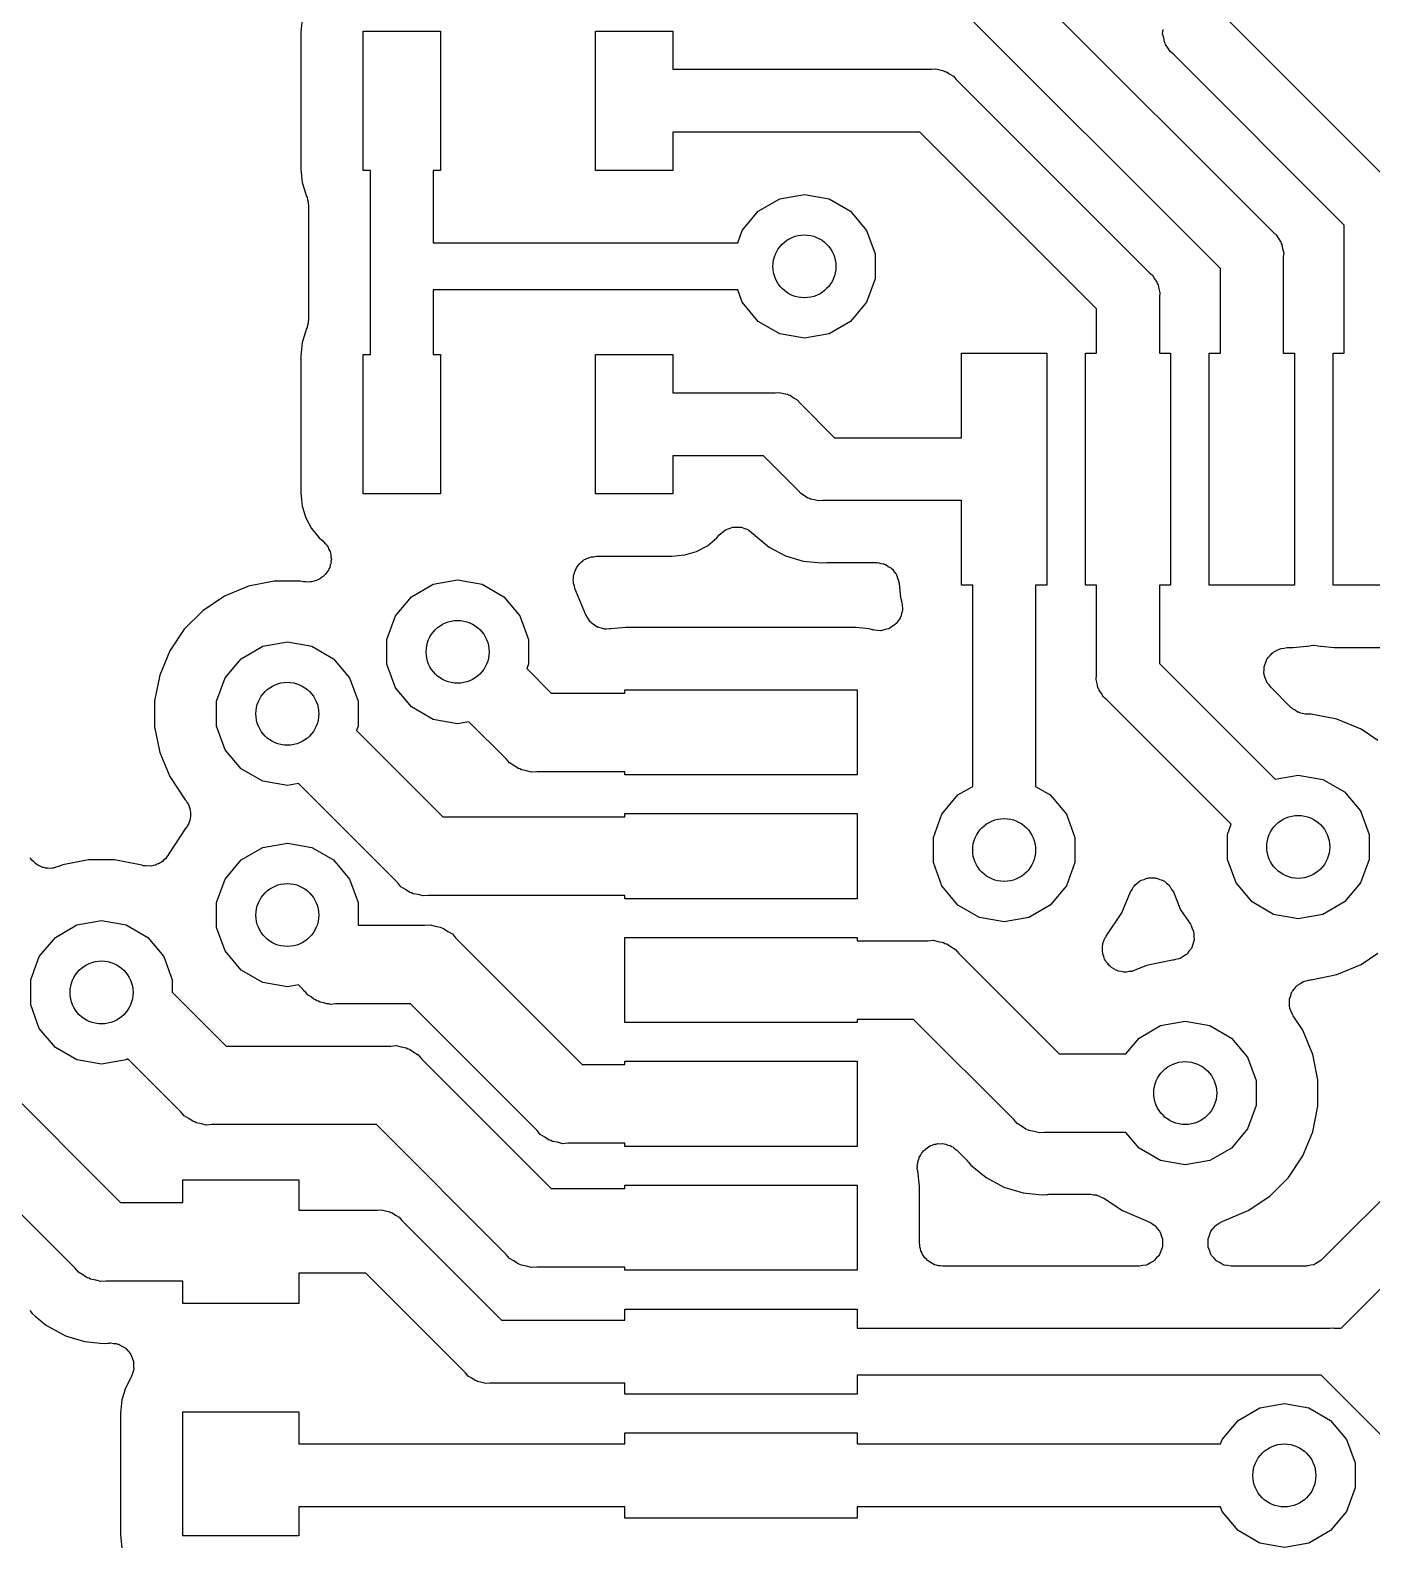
# Model space of a CAD drawing. Extents: x 91 to 190.2, y -113.9 to -59.9.
# Drawn here: x 127.77 to 136.43, y -91.59 to -81.79 of the extents above; entities that cross this region are included whole.
import ezdxf

# ---------------------------------------------------------------- set-up
doc = ezdxf.new("R2010")
doc.units = 0
doc.header["$MEASUREMENT"] = 0
doc.layers.add('BLACK', color=7, linetype='CONTINUOUS')

msp = doc.modelspace()

# ---------------------------------------------------------------- linework, layer by layer
at = {"layer": 'BLACK', "linetype": 'CONTINUOUS'}
for p, q in [((133.66, -80.9526), (135.797, -83.0901)), ((135.457, -83.3242), (133.426, -81.2932)), ((129.526, -81.7116), (129.517, -81.7974)), ((135.493, -81.7058), (136.597, -82.81)), ((129.517, -81.7974), (129.517, -82.6826)), ((129.92, -82.69), (129.92, -81.79)), ((129.92, -81.79), (130.42, -81.79)), ((130.42, -81.79), (130.42, -82.69)), ((131.42, -82.69), (131.42, -81.79)), ((131.42, -81.79), (131.92, -81.79)), ((131.92, -81.79), (131.92, -82.0368)), ((135.084, -81.808), (135.087, -81.7811)), ((135.091, -81.834), (135.084, -81.808)), ((135.096, -81.8606), (135.091, -81.834)), ((135.101, -81.8684), (135.096, -81.8606)), ((135.103, -81.8772), (135.101, -81.8684)), ((135.118, -81.8993), (135.103, -81.8772)), ((135.132, -81.9226), (135.118, -81.8993)), ((135.153, -81.94), (135.132, -81.9226)), ((136.257, -83.0442), (135.153, -81.94)), ((131.92, -82.0368), (133.591, -82.0368)), ((133.591, -82.0368), (133.618, -82.0345)), ((133.618, -82.0345), (133.644, -82.0414)), ((133.644, -82.0414), (133.671, -82.0461)), ((133.671, -82.0461), (133.678, -82.0506)), ((133.678, -82.0506), (133.687, -82.053)), ((133.687, -82.053), (133.709, -82.0685)), ((133.709, -82.0685), (133.733, -82.0819)), ((133.733, -82.0819), (133.75, -82.1026)), ((133.75, -82.1026), (134.997, -83.3501)), ((133.516, -82.4432), (131.92, -82.4432)), ((131.92, -82.4432), (131.92, -82.69)), ((134.657, -83.5842), (133.516, -82.4432)), ((129.517, -82.6826), (129.526, -82.7684)), ((129.967, -82.69), (129.92, -82.69)), ((129.967, -83.3178), (129.967, -82.69)), ((130.42, -82.69), (130.373, -82.69)), ((130.373, -82.69), (130.373, -83.1576)), ((131.92, -82.69), (131.42, -82.69)), ((129.526, -82.7684), (129.549, -82.8438)), ((129.549, -82.8438), (129.549, -82.8446)), ((129.549, -82.8446), (129.552, -82.8548)), ((129.552, -82.8548), (129.558, -82.864)), ((129.558, -82.864), (129.56, -82.8793)), ((129.56, -82.8793), (129.565, -82.8941)), ((129.565, -82.8941), (129.565, -82.9048)), ((129.565, -82.9048), (129.567, -82.9153)), ((132.472, -82.9544), (132.611, -82.8737)), ((132.611, -82.8737), (132.77, -82.8457)), ((132.77, -82.8457), (132.929, -82.8737)), ((132.929, -82.8737), (133.068, -82.9544)), ((129.567, -82.9153), (129.567, -83.337)), ((132.368, -83.0779), (132.472, -82.9544)), ((133.068, -82.9544), (133.172, -83.0779)), ((132.339, -83.1576), (132.368, -83.0779)), ((133.172, -83.0779), (133.227, -83.2294)), ((135.797, -83.0901), (135.818, -83.1074)), ((135.818, -83.1074), (135.832, -83.1307)), ((136.257, -83.87), (136.257, -83.0442)), ((130.373, -83.1576), (132.339, -83.1576)), ((135.832, -83.1307), (135.847, -83.1528)), ((135.847, -83.1528), (135.849, -83.1616)), ((135.849, -83.1616), (135.854, -83.1694)), ((135.854, -83.1694), (135.859, -83.196)), ((135.859, -83.196), (135.866, -83.222)), ((133.227, -83.2294), (133.227, -83.3906)), ((135.866, -83.222), (135.863, -83.2489)), ((135.863, -83.2489), (135.863, -83.87)), ((129.567, -83.337), (129.567, -83.6547)), ((129.567, -83.337), (129.567, -83.337)), ((129.967, -83.88), (129.967, -83.3178)), ((129.967, -83.3178), (129.967, -83.3178)), ((133.227, -83.3906), (133.172, -83.5421)), ((134.997, -83.3501), (135.018, -83.3674)), ((135.018, -83.3674), (135.032, -83.3907)), ((135.032, -83.3907), (135.047, -83.4128)), ((135.457, -83.87), (135.457, -83.3242)), ((132.339, -83.4624), (130.373, -83.4624)), ((130.373, -83.4624), (130.373, -83.88)), ((132.368, -83.5421), (132.339, -83.4624)), ((135.047, -83.4128), (135.049, -83.4216)), ((135.049, -83.4216), (135.054, -83.4294)), ((135.054, -83.4294), (135.059, -83.456)), ((135.059, -83.456), (135.066, -83.482)), ((135.066, -83.482), (135.063, -83.5089)), ((132.472, -83.6656), (132.368, -83.5421)), ((133.172, -83.5421), (133.068, -83.6656)), ((134.657, -83.87), (134.657, -83.5842)), ((135.063, -83.5089), (135.063, -83.87)), ((129.56, -83.6907), (129.558, -83.706)), ((129.565, -83.6759), (129.56, -83.6907)), ((129.567, -83.6547), (129.565, -83.6652)), ((129.565, -83.6652), (129.565, -83.6759)), ((132.611, -83.7463), (132.472, -83.6656)), ((133.068, -83.6656), (132.929, -83.7463)), ((129.549, -83.7262), (129.526, -83.8016)), ((129.552, -83.7152), (129.549, -83.7254)), ((129.549, -83.7254), (129.549, -83.7262)), ((129.558, -83.706), (129.552, -83.7152)), ((132.77, -83.7743), (132.611, -83.7463)), ((132.929, -83.7463), (132.77, -83.7743)), ((129.526, -83.8016), (129.517, -83.8874)), ((129.517, -83.8874), (129.517, -84.7726)), ((129.92, -84.78), (129.92, -83.88)), ((129.92, -83.88), (129.967, -83.88)), ((130.373, -83.88), (130.42, -83.88)), ((130.42, -83.88), (130.42, -84.78)), ((131.42, -84.78), (131.42, -83.88)), ((131.42, -83.88), (131.92, -83.88)), ((131.92, -83.88), (131.92, -84.1268)), ((133.785, -84.4168), (133.785, -83.87)), ((133.785, -83.87), (134.335, -83.87)), ((134.335, -83.87), (134.335, -85.37)), ((134.585, -85.37), (134.585, -83.87)), ((134.585, -83.87), (134.657, -83.87)), ((135.063, -83.87), (135.135, -83.87)), ((135.135, -83.87), (135.135, -85.37)), ((135.385, -85.37), (135.385, -83.87)), ((135.385, -83.87), (135.457, -83.87)), ((135.863, -83.87), (135.935, -83.87)), ((135.935, -83.87), (135.935, -85.37)), ((136.185, -85.37), (136.185, -83.87)), ((136.185, -83.87), (136.257, -83.87)), ((131.92, -84.1268), (132.581, -84.1268)), ((132.581, -84.1268), (132.608, -84.1245)), ((132.608, -84.1245), (132.634, -84.1314)), ((132.634, -84.1314), (132.661, -84.1361)), ((132.661, -84.1361), (132.668, -84.1406)), ((132.668, -84.1406), (132.677, -84.143)), ((132.677, -84.143), (132.699, -84.1585)), ((132.699, -84.1585), (132.723, -84.1719)), ((132.723, -84.1719), (132.74, -84.1926)), ((132.74, -84.1926), (132.964, -84.4168)), ((132.964, -84.4168), (133.785, -84.4168)), ((132.506, -84.5332), (131.92, -84.5332)), ((131.92, -84.5332), (131.92, -84.78)), ((132.73, -84.7574), (132.506, -84.5332)), ((129.517, -84.7726), (129.526, -84.8584)), ((132.747, -84.7781), (132.73, -84.7574)), ((129.526, -84.8584), (129.549, -84.9338)), ((130.42, -84.78), (129.92, -84.78)), ((131.92, -84.78), (131.42, -84.78)), ((132.771, -84.7915), (132.747, -84.7781)), ((132.793, -84.807), (132.771, -84.7915)), ((132.802, -84.8094), (132.793, -84.807)), ((132.809, -84.8139), (132.802, -84.8094)), ((132.836, -84.8186), (132.809, -84.8139)), ((132.862, -84.8255), (132.836, -84.8186)), ((132.889, -84.8232), (132.862, -84.8255)), ((133.785, -84.8232), (132.889, -84.8232)), ((133.785, -85.37), (133.785, -84.8232)), ((129.549, -84.9338), (129.586, -85.0033)), ((129.586, -85.0033), (129.636, -85.0642)), ((129.636, -85.0642), (129.66, -85.0839)), ((132.143, -85.1142), (132.204, -85.0642)), ((132.204, -85.0642), (132.218, -85.0471)), ((132.218, -85.0471), (132.22, -85.046)), ((132.22, -85.0446), (132.239, -85.0291)), ((132.22, -85.046), (132.22, -85.0446)), ((132.239, -85.0291), (132.258, -85.0132)), ((132.258, -85.0132), (132.259, -85.0126)), ((132.259, -85.0126), (132.261, -85.0115)), ((132.261, -85.0115), (132.284, -85.0034)), ((132.284, -85.0034), (132.307, -84.9948)), ((132.307, -84.9948), (132.308, -84.9948)), ((132.308, -84.9948), (132.31, -84.9942)), ((132.31, -84.9942), (132.334, -84.9945)), ((132.334, -84.9945), (132.359, -84.9942)), ((132.359, -84.9942), (132.36, -84.9948)), ((132.36, -84.9948), (132.362, -84.9948)), ((132.362, -84.9948), (132.385, -85.0034)), ((132.385, -85.0034), (132.408, -85.0115)), ((132.408, -85.0115), (132.409, -85.0126)), ((132.409, -85.0126), (132.411, -85.0132)), ((132.411, -85.0132), (132.429, -85.0291)), ((132.429, -85.0291), (132.448, -85.0446)), ((132.448, -85.0446), (132.449, -85.046)), ((132.449, -85.046), (132.45, -85.0471)), ((132.45, -85.0471), (132.451, -85.0486)), ((132.451, -85.0486), (132.543, -85.124)), ((129.66, -85.0839), (129.67, -85.0957)), ((129.67, -85.0957), (129.682, -85.106)), ((129.682, -85.106), (129.687, -85.1153)), ((129.687, -85.1153), (129.694, -85.1234)), ((129.694, -85.1234), (129.699, -85.138)), ((129.699, -85.138), (129.707, -85.1516)), ((129.707, -85.1516), (129.708, -85.1622)), ((129.708, -85.1622), (129.712, -85.1722)), ((131.998, -85.1742), (132.074, -85.1513)), ((132.074, -85.1513), (132.143, -85.1142)), ((132.543, -85.124), (132.648, -85.1799)), ((129.699, -85.2633), (129.695, -85.2734)), ((129.704, -85.2542), (129.699, -85.2633)), ((129.707, -85.239), (129.704, -85.2542)), ((129.713, -85.2243), (129.707, -85.239)), ((129.712, -85.1722), (129.712, -85.1877)), ((129.712, -85.1877), (129.715, -85.2031)), ((129.715, -85.2031), (129.712, -85.2136)), ((129.712, -85.2136), (129.713, -85.2243)), ((131.291, -85.273), (131.297, -85.2577)), ((131.297, -85.2577), (131.303, -85.2501)), ((131.303, -85.2501), (131.308, -85.2413)), ((131.308, -85.2413), (131.32, -85.2303)), ((131.32, -85.2303), (131.33, -85.2178)), ((131.33, -85.2178), (131.339, -85.2128)), ((131.339, -85.2128), (131.346, -85.2062)), ((131.346, -85.2062), (131.361, -85.1999)), ((131.361, -85.1999), (131.375, -85.1917)), ((131.375, -85.1917), (131.385, -85.19)), ((131.385, -85.19), (131.394, -85.1862)), ((131.394, -85.1862), (131.41, -85.1855)), ((131.41, -85.1855), (131.427, -85.1827)), ((131.427, -85.1827), (131.913, -85.1827)), ((131.913, -85.1827), (131.998, -85.1742)), ((132.648, -85.1799), (132.648, -85.1799)), ((132.648, -85.1799), (132.648, -85.1799)), ((132.648, -85.1799), (132.648, -85.18)), ((132.648, -85.18), (132.762, -85.2145)), ((132.762, -85.2145), (132.88, -85.2261)), ((132.88, -85.2261), (132.902, -85.2239)), ((132.902, -85.2239), (132.91, -85.2245)), ((132.91, -85.2245), (132.917, -85.2232)), ((132.917, -85.2232), (133.233, -85.2232)), ((133.233, -85.2232), (133.238, -85.2242)), ((133.238, -85.2242), (133.244, -85.2236)), ((133.244, -85.2236), (133.264, -85.2287)), ((133.264, -85.2287), (133.284, -85.2322)), ((133.284, -85.2322), (133.289, -85.2351)), ((133.289, -85.2351), (133.295, -85.2366)), ((133.295, -85.2366), (133.311, -85.2481)), ((133.311, -85.2481), (133.329, -85.2583)), ((133.329, -85.2583), (133.333, -85.2627)), ((133.333, -85.2627), (133.338, -85.266)), ((133.338, -85.266), (133.349, -85.2826)), ((129.346, -85.3428), (129.18, -85.3757)), ((129.514, -85.3428), (129.346, -85.3428)), ((129.535, -85.347), (129.514, -85.3428)), ((129.551, -85.3473), (129.535, -85.347)), ((129.566, -85.3498), (129.551, -85.3473)), ((129.577, -85.3479), (129.566, -85.3498)), ((129.587, -85.3481), (129.577, -85.3479)), ((129.602, -85.3431), (129.587, -85.3481)), ((129.617, -85.3402), (129.602, -85.3431)), ((129.627, -85.3348), (129.617, -85.3402)), ((129.637, -85.3314), (129.627, -85.3348)), ((129.649, -85.3216), (129.637, -85.3314)), ((129.662, -85.3137), (129.649, -85.3216)), ((129.669, -85.3054), (129.662, -85.3137)), ((129.677, -85.2987), (129.669, -85.3054)), ((129.685, -85.2854), (129.677, -85.2987)), ((129.695, -85.2734), (129.685, -85.2854)), ((130.232, -85.4444), (130.371, -85.3637)), ((130.371, -85.3637), (130.53, -85.3357)), ((130.53, -85.3357), (130.689, -85.3637)), ((130.689, -85.3637), (130.828, -85.4444)), ((131.277, -85.3392), (131.279, -85.323)), ((131.279, -85.3488), (131.277, -85.3392)), ((131.279, -85.3066), (131.282, -85.2973)), ((131.279, -85.323), (131.279, -85.3066)), ((131.279, -85.3587), (131.279, -85.3488)), ((131.284, -85.3741), (131.279, -85.3587)), ((131.282, -85.2973), (131.284, -85.2876)), ((131.284, -85.2876), (131.291, -85.273)), ((133.349, -85.2826), (133.363, -85.2982)), ((133.363, -85.2982), (133.365, -85.3036)), ((133.365, -85.3036), (133.368, -85.3083)), ((133.368, -85.3083), (133.373, -85.328)), ((133.373, -85.328), (133.38, -85.3472)), ((133.38, -85.3472), (133.38, -85.3529)), ((133.38, -85.3529), (133.382, -85.3585)), ((133.382, -85.3585), (133.391, -85.4484)), ((129.024, -85.4404), (128.884, -85.5342)), ((129.18, -85.3757), (129.024, -85.4404)), ((130.128, -85.5679), (130.232, -85.4444)), ((130.828, -85.4444), (130.932, -85.5679)), ((131.288, -85.3901), (131.284, -85.3741)), ((131.359, -85.5617), (131.288, -85.3901)), ((133.391, -85.4484), (133.397, -85.4704)), ((133.857, -85.37), (133.785, -85.37)), ((133.857, -86.6694), (133.857, -85.37)), ((134.335, -85.37), (134.263, -85.37)), ((134.263, -85.37), (134.263, -86.6694)), ((134.657, -85.37), (134.585, -85.37)), ((134.657, -85.9511), (134.657, -85.37)), ((135.135, -85.37), (135.063, -85.37)), ((135.063, -85.37), (135.063, -85.8758)), ((135.935, -85.37), (135.385, -85.37)), ((136.735, -85.37), (136.185, -85.37)), ((128.884, -85.5342), (128.764, -85.6536)), ((133.397, -85.5522), (133.392, -85.5728)), ((133.397, -85.4704), (133.398, -85.4753)), ((133.403, -85.5319), (133.397, -85.5522)), ((133.398, -85.4753), (133.4, -85.4798)), ((133.4, -85.4798), (133.401, -85.501)), ((133.401, -85.501), (133.404, -85.5221)), ((133.404, -85.5221), (133.403, -85.5269)), ((133.403, -85.5269), (133.403, -85.5319)), ((128.764, -85.6536), (128.67, -85.794)), ((130.073, -85.7194), (130.128, -85.5679)), ((130.932, -85.5679), (130.987, -85.7194)), ((131.362, -85.5666), (131.359, -85.5617)), ((131.364, -85.5721), (131.362, -85.5666)), ((131.376, -85.5884), (131.364, -85.5721)), ((131.387, -85.6057), (131.376, -85.5884)), ((131.392, -85.6092), (131.387, -85.6057)), ((131.395, -85.6138), (131.392, -85.6092)), ((131.412, -85.6249), (131.395, -85.6138)), ((131.428, -85.6374), (131.412, -85.6249)), ((131.434, -85.6391), (131.428, -85.6374)), ((131.439, -85.6423), (131.434, -85.6391)), ((131.459, -85.6469), (131.439, -85.6423)), ((131.478, -85.653), (131.459, -85.6469)), ((131.484, -85.6528), (131.478, -85.653)), ((131.49, -85.6541), (131.484, -85.6528)), ((131.51, -85.6517), (131.49, -85.6541)), ((131.517, -85.6522), (131.51, -85.6517)), ((131.617, -85.6423), (131.517, -85.6522)), ((133.103, -85.6423), (131.617, -85.6423)), ((133.188, -85.6508), (133.103, -85.6423)), ((133.21, -85.6574), (133.188, -85.6508)), ((133.215, -85.658), (133.21, -85.6574)), ((133.22, -85.66), (133.215, -85.658)), ((133.292, -85.6567), (133.272, -85.6628)), ((133.313, -85.6519), (133.292, -85.6567)), ((133.317, -85.6491), (133.313, -85.6519)), ((133.322, -85.6477), (133.317, -85.6491)), ((133.339, -85.635), (133.322, -85.6477)), ((133.356, -85.6234), (133.339, -85.635)), ((133.359, -85.6194), (133.356, -85.6234)), ((133.363, -85.6164), (133.359, -85.6194)), ((133.375, -85.5987), (133.363, -85.6164)), ((133.388, -85.5817), (133.375, -85.5987)), ((133.389, -85.577), (133.388, -85.5817)), ((133.392, -85.5728), (133.389, -85.577)), ((129.271, -85.7637), (129.43, -85.7357)), ((129.43, -85.7357), (129.589, -85.7637)), ((130.073, -85.8806), (130.073, -85.7194)), ((130.987, -85.7194), (130.987, -85.8806)), ((133.241, -85.6611), (133.22, -85.66)), ((133.262, -85.6637), (133.241, -85.6611)), ((133.267, -85.6626), (133.262, -85.6637)), ((133.272, -85.6628), (133.267, -85.6626)), ((128.67, -85.794), (128.606, -85.95)), ((129.028, -85.9679), (129.132, -85.8444)), ((129.132, -85.8444), (129.271, -85.7637)), ((129.589, -85.7637), (129.728, -85.8444)), ((129.728, -85.8444), (129.832, -85.9679)), ((135.751, -85.8661), (135.758, -85.8477)), ((135.758, -85.8477), (135.762, -85.8426)), ((135.762, -85.8426), (135.765, -85.8366)), ((135.765, -85.8366), (135.779, -85.8228)), ((135.779, -85.8228), (135.791, -85.8078)), ((135.791, -85.8078), (135.797, -85.8045)), ((135.797, -85.8045), (135.802, -85.7998)), ((135.802, -85.7998), (135.82, -85.7915)), ((135.82, -85.7915), (135.837, -85.7817)), ((135.837, -85.7817), (135.843, -85.7806)), ((135.843, -85.7806), (135.849, -85.7778)), ((135.849, -85.7778), (135.869, -85.7761)), ((135.869, -85.7761), (135.888, -85.7727)), ((135.888, -85.7727), (135.928, -85.7727)), ((135.928, -85.7727), (136.013, -85.7642)), ((136.013, -85.7642), (136.016, -85.7633)), ((136.016, -85.7633), (136.034, -85.7611)), ((136.034, -85.7611), (136.052, -85.7571)), ((136.052, -85.7571), (136.06, -85.758)), ((136.06, -85.758), (136.068, -85.7571)), ((136.068, -85.7571), (136.086, -85.7611)), ((136.086, -85.7611), (136.104, -85.7633)), ((136.104, -85.7633), (136.107, -85.7642)), ((136.107, -85.7642), (136.192, -85.7727)), ((136.192, -85.7727), (136.558, -85.7727)), ((128.606, -85.95), (128.573, -86.1156)), ((130.128, -86.0321), (130.073, -85.8806)), ((130.987, -85.8806), (130.977, -85.908)), ((130.977, -85.908), (131.135, -86.066)), ((134.654, -85.978), (134.657, -85.9511)), ((135.063, -85.8758), (135.81, -86.6223)), ((135.738, -85.9357), (135.74, -85.9162)), ((135.74, -85.9421), (135.738, -85.9357)), ((135.74, -85.8966), (135.742, -85.8904)), ((135.74, -85.9162), (135.74, -85.8966)), ((135.74, -85.9487), (135.74, -85.9421)), ((135.747, -85.9671), (135.74, -85.9487)), ((135.742, -85.8904), (135.743, -85.8838)), ((135.743, -85.8838), (135.751, -85.8661)), ((128.973, -86.1194), (129.028, -85.9679)), ((129.832, -85.9679), (129.887, -86.1194)), ((130.232, -86.1556), (130.128, -86.0321)), ((131.61, -86.066), (131.61, -86.045)), ((131.61, -86.045), (133.11, -86.045)), ((133.11, -86.045), (133.11, -86.595)), ((134.661, -86.004), (134.654, -85.978)), ((134.666, -86.0306), (134.661, -86.004)), ((134.671, -86.0384), (134.666, -86.0306)), ((134.673, -86.0472), (134.671, -86.0384)), ((134.688, -86.0693), (134.673, -86.0472)), ((135.752, -85.9861), (135.747, -85.9671)), ((135.756, -85.9915), (135.752, -85.9861)), ((135.758, -85.9977), (135.756, -85.9915)), ((135.771, -86.0127), (135.758, -85.9977)), ((135.782, -86.0287), (135.771, -86.0127)), ((135.912, -86.1589), (135.782, -86.0287)), ((128.573, -86.1156), (128.573, -86.2844)), ((128.973, -86.2806), (128.973, -86.1194)), ((129.887, -86.1194), (129.887, -86.2806)), ((131.135, -86.066), (131.61, -86.066)), ((134.702, -86.0926), (134.688, -86.0693)), ((134.723, -86.11), (134.702, -86.0926)), ((135.527, -86.914), (134.723, -86.11)), ((130.371, -86.2363), (130.232, -86.1556)), ((130.53, -86.2643), (130.371, -86.2363)), ((135.917, -86.1627), (135.912, -86.1589)), ((135.922, -86.1677), (135.917, -86.1627)), ((135.939, -86.1775), (135.922, -86.1677)), ((135.955, -86.1887), (135.939, -86.1775)), ((135.961, -86.1905), (135.955, -86.1887)), ((135.967, -86.1938), (135.961, -86.1905)), ((135.986, -86.1972), (135.967, -86.1938)), ((136.005, -86.2022), (135.986, -86.1972)), ((136.011, -86.2017), (136.005, -86.2022)), ((136.018, -86.2028), (136.011, -86.2017)), ((136.044, -86.2028), (136.018, -86.2028)), ((136.21, -86.2357), (136.044, -86.2028)), ((136.366, -86.3004), (136.21, -86.2357)), ((128.573, -86.2844), (128.606, -86.45)), ((129.028, -86.4321), (128.973, -86.2806)), ((129.887, -86.2806), (129.877, -86.308)), ((129.877, -86.308), (130.435, -86.866)), ((130.602, -86.2515), (130.53, -86.2643)), ((130.843, -86.4918), (130.602, -86.2515)), ((136.474, -86.3727), (136.366, -86.3004)), ((129.132, -86.5556), (129.028, -86.4321)), ((128.606, -86.45), (128.67, -86.606)), ((130.864, -86.5176), (130.843, -86.4918)), ((130.893, -86.5344), (130.864, -86.5176)), ((130.921, -86.5538), (130.893, -86.5344)), ((128.67, -86.606), (128.771, -86.7561)), ((129.271, -86.6363), (129.132, -86.5556)), ((129.43, -86.6643), (129.271, -86.6363)), ((130.932, -86.5567), (130.921, -86.5538)), ((130.942, -86.5624), (130.932, -86.5567)), ((130.975, -86.5682), (130.942, -86.5624)), ((131.008, -86.5769), (130.975, -86.5682)), ((131.041, -86.574), (131.008, -86.5769)), ((131.61, -86.574), (131.041, -86.574)), ((131.61, -86.595), (131.61, -86.574)), ((133.11, -86.595), (131.61, -86.595)), ((135.81, -86.6223), (135.96, -86.5957)), ((135.96, -86.5957), (136.119, -86.6237)), ((136.119, -86.6237), (136.258, -86.7044)), ((129.502, -86.6515), (129.43, -86.6643)), ((130.143, -87.2918), (129.502, -86.6515)), ((133.658, -86.8479), (133.762, -86.7244)), ((133.762, -86.7244), (133.857, -86.6694)), ((134.263, -86.6694), (134.358, -86.7244)), ((134.358, -86.7244), (134.462, -86.8479)), ((136.258, -86.7044), (136.362, -86.8279)), ((128.771, -86.7561), (128.778, -86.764)), ((128.778, -86.764), (128.784, -86.7759)), ((128.784, -86.7759), (128.792, -86.7866)), ((128.792, -86.7866), (128.795, -86.7993)), ((128.795, -86.7993), (128.8, -86.8112)), ((128.8, -86.8112), (128.802, -86.8243)), ((128.802, -86.8243), (128.805, -86.8369)), ((136.362, -86.8279), (136.417, -86.9794)), ((128.784, -86.9241), (128.778, -86.936)), ((128.792, -86.9134), (128.784, -86.9241)), ((128.795, -86.9007), (128.792, -86.9134)), ((128.8, -86.8888), (128.795, -86.9007)), ((128.802, -86.8757), (128.8, -86.8888)), ((128.805, -86.8631), (128.802, -86.8757)), ((128.805, -86.8369), (128.804, -86.85)), ((128.804, -86.85), (128.805, -86.8631)), ((130.435, -86.866), (131.61, -86.866)), ((131.61, -86.866), (131.61, -86.845)), ((131.61, -86.845), (133.11, -86.845)), ((133.11, -86.845), (133.11, -87.395)), ((133.603, -86.9994), (133.658, -86.8479)), ((134.462, -86.8479), (134.517, -86.9994)), ((135.503, -86.9794), (135.527, -86.914)), ((128.771, -86.9439), (128.664, -87.1037)), ((128.778, -86.936), (128.771, -86.9439)), ((133.603, -87.1606), (133.603, -86.9994)), ((134.517, -86.9994), (134.517, -87.1606)), ((135.503, -87.1406), (135.503, -86.9794)), ((136.417, -86.9794), (136.417, -87.1406)), ((128.65, -87.1253), (128.643, -87.1364)), ((128.659, -87.1157), (128.65, -87.1253)), ((128.664, -87.1037), (128.659, -87.1157)), ((129.132, -87.1444), (129.271, -87.0637)), ((129.271, -87.0637), (129.43, -87.0357)), ((129.43, -87.0357), (129.589, -87.0637)), ((129.589, -87.0637), (129.728, -87.1444)), ((127.774, -87.1369), (127.767, -87.1296)), ((127.779, -87.1454), (127.774, -87.1369)), ((127.792, -87.1559), (127.779, -87.1454)), ((127.803, -87.168), (127.792, -87.1559)), ((127.811, -87.1726), (127.803, -87.168)), ((127.819, -87.1789), (127.811, -87.1726)), ((127.834, -87.1845), (127.819, -87.1789)), ((127.849, -87.192), (127.834, -87.1845)), ((127.859, -87.1933), (127.849, -87.192)), ((127.868, -87.1967), (127.859, -87.1933)), ((127.884, -87.1967), (127.868, -87.1967)), ((127.901, -87.1988), (127.884, -87.1967)), ((127.91, -87.1967), (127.901, -87.1988)), ((127.92, -87.1967), (127.91, -87.1967)), ((127.935, -87.1911), (127.92, -87.1967)), ((127.951, -87.1876), (127.935, -87.1911)), ((127.98, -87.1757), (127.951, -87.1876)), ((128.146, -87.1428), (127.98, -87.1757)), ((128.314, -87.1428), (128.146, -87.1428)), ((128.491, -87.178), (128.314, -87.1428)), ((128.5, -87.1815), (128.491, -87.178)), ((128.513, -87.1821), (128.5, -87.1815)), ((128.526, -87.1849), (128.513, -87.1821)), ((128.539, -87.1832), (128.526, -87.1849)), ((128.552, -87.1838), (128.539, -87.1832)), ((128.564, -87.1798), (128.552, -87.1838)), ((128.578, -87.1781), (128.564, -87.1798)), ((128.589, -87.1721), (128.578, -87.1781)), ((128.602, -87.1681), (128.589, -87.1721)), ((128.612, -87.1601), (128.602, -87.1681)), ((128.624, -87.1541), (128.612, -87.1601)), ((128.633, -87.1444), (128.624, -87.1541)), ((128.643, -87.1364), (128.633, -87.1444)), ((129.028, -87.2679), (129.132, -87.1444)), ((129.728, -87.1444), (129.832, -87.2679)), ((133.658, -87.3121), (133.603, -87.1606)), ((134.517, -87.1606), (134.462, -87.3121)), ((135.558, -87.2921), (135.503, -87.1406)), ((136.417, -87.1406), (136.362, -87.2921)), ((128.973, -87.4194), (129.028, -87.2679)), ((129.832, -87.2679), (129.887, -87.4194)), ((130.164, -87.3176), (130.143, -87.2918)), ((130.193, -87.3344), (130.164, -87.3176)), ((133.762, -87.4356), (133.658, -87.3121)), ((134.462, -87.3121), (134.358, -87.4356)), ((134.886, -87.3345), (134.895, -87.3171)), ((134.895, -87.3171), (134.9, -87.3127)), ((134.9, -87.3127), (134.904, -87.3071)), ((134.904, -87.3071), (134.919, -87.2952)), ((134.919, -87.2952), (134.934, -87.2819)), ((134.934, -87.2819), (134.94, -87.2794)), ((134.94, -87.2794), (134.945, -87.2754)), ((134.945, -87.2754), (134.964, -87.2695)), ((134.964, -87.2695), (134.982, -87.262)), ((134.982, -87.262), (134.988, -87.2617)), ((134.988, -87.2617), (134.995, -87.2597)), ((134.995, -87.2597), (135.014, -87.2606)), ((135.014, -87.2606), (135.034, -87.2597)), ((135.034, -87.2597), (135.04, -87.2617)), ((135.04, -87.2617), (135.047, -87.262)), ((135.047, -87.262), (135.065, -87.2695)), ((135.065, -87.2695), (135.083, -87.2754)), ((135.083, -87.2754), (135.089, -87.2794)), ((135.089, -87.2794), (135.095, -87.2819)), ((135.095, -87.2819), (135.109, -87.2952)), ((135.109, -87.2952), (135.125, -87.3071)), ((135.125, -87.3071), (135.128, -87.3127)), ((135.128, -87.3127), (135.133, -87.3171)), ((135.133, -87.3171), (135.142, -87.3345)), ((135.662, -87.4156), (135.558, -87.2921)), ((136.362, -87.2921), (136.258, -87.4156)), ((128.973, -87.5806), (128.973, -87.4194)), ((129.887, -87.4194), (129.887, -87.566)), ((130.221, -87.3538), (130.193, -87.3344)), ((130.232, -87.3567), (130.221, -87.3538)), ((130.242, -87.3624), (130.232, -87.3567)), ((130.275, -87.3682), (130.242, -87.3624)), ((130.308, -87.3769), (130.275, -87.3682)), ((130.341, -87.374), (130.308, -87.3769)), ((131.61, -87.374), (130.341, -87.374)), ((131.61, -87.395), (131.61, -87.374)), ((133.11, -87.395), (131.61, -87.395)), ((134.82, -87.486), (134.876, -87.351)), ((134.876, -87.351), (134.886, -87.3345)), ((135.142, -87.3345), (135.153, -87.351)), ((135.153, -87.351), (135.2, -87.466)), ((135.801, -87.4963), (135.662, -87.4156)), ((136.258, -87.4156), (136.119, -87.4963)), ((133.901, -87.5163), (133.762, -87.4356)), ((134.06, -87.5443), (133.901, -87.5163)), ((134.219, -87.5163), (134.06, -87.5443)), ((134.358, -87.4356), (134.219, -87.5163)), ((134.719, -87.6364), (134.82, -87.486)), ((135.2, -87.466), (135.263, -87.5595)), ((135.96, -87.5243), (135.801, -87.4963)), ((136.119, -87.4963), (135.96, -87.5243)), ((127.932, -87.6444), (128.071, -87.5637)), ((128.071, -87.5637), (128.23, -87.5357)), ((128.23, -87.5357), (128.389, -87.5637)), ((128.389, -87.5637), (128.528, -87.6444)), ((129.028, -87.7321), (128.973, -87.5806)), ((129.887, -87.566), (130.319, -87.566)), ((130.319, -87.566), (130.352, -87.5631)), ((130.352, -87.5631), (130.385, -87.5718)), ((130.385, -87.5718), (130.418, -87.5776)), ((130.418, -87.5776), (130.428, -87.5833)), ((130.428, -87.5833), (130.439, -87.5862)), ((130.439, -87.5862), (130.467, -87.6056)), ((130.467, -87.6056), (130.496, -87.6224)), ((135.263, -87.5595), (135.265, -87.564)), ((135.265, -87.564), (135.268, -87.5678)), ((135.268, -87.5678), (135.275, -87.5877)), ((135.275, -87.5877), (135.284, -87.6071)), ((135.284, -87.6071), (135.284, -87.6121)), ((135.284, -87.6121), (135.286, -87.6168)), ((135.286, -87.6168), (135.286, -87.638)), ((127.828, -87.7679), (127.932, -87.6444)), ((128.528, -87.6444), (128.632, -87.7679)), ((130.496, -87.6224), (130.517, -87.6482)), ((130.517, -87.6482), (131.335, -88.466)), ((131.61, -88.195), (131.61, -87.645)), ((131.61, -87.645), (133.11, -87.645)), ((133.11, -87.645), (133.11, -87.666)), ((133.11, -87.666), (133.569, -87.666)), ((133.569, -87.666), (133.602, -87.6631)), ((133.602, -87.6631), (133.635, -87.6718)), ((133.635, -87.6718), (133.668, -87.6776)), ((133.668, -87.6776), (133.678, -87.6833)), ((133.678, -87.6833), (133.689, -87.6862)), ((133.689, -87.6862), (133.717, -87.7056)), ((133.717, -87.7056), (133.746, -87.7224)), ((134.695, -87.7002), (134.698, -87.6923)), ((134.696, -87.7181), (134.695, -87.7002)), ((134.698, -87.6841), (134.705, -87.6676)), ((134.698, -87.6923), (134.698, -87.6841)), ((134.705, -87.6676), (134.711, -87.6505)), ((134.711, -87.6505), (134.716, -87.644)), ((134.716, -87.644), (134.719, -87.6364)), ((135.27, -87.7131), (135.268, -87.7178)), ((135.273, -87.7091), (135.27, -87.7131)), ((135.279, -87.6888), (135.273, -87.7091)), ((135.286, -87.6688), (135.279, -87.6888)), ((135.286, -87.638), (135.287, -87.6591)), ((135.287, -87.6591), (135.286, -87.6639)), ((135.286, -87.6639), (135.286, -87.6688)), ((127.773, -87.9194), (127.828, -87.7679)), ((128.632, -87.7679), (128.687, -87.9194)), ((129.132, -87.8556), (129.028, -87.7321)), ((133.746, -87.7224), (133.767, -87.7482)), ((133.767, -87.7482), (134.415, -88.396)), ((134.695, -87.7361), (134.696, -87.7181)), ((134.697, -87.744), (134.695, -87.7361)), ((134.697, -87.7522), (134.697, -87.744)), ((134.704, -87.7688), (134.697, -87.7522)), ((134.709, -87.7861), (134.704, -87.7688)), ((134.714, -87.7927), (134.709, -87.7861)), ((134.717, -87.8003), (134.714, -87.7927)), ((134.73, -87.8136), (134.717, -87.8003)), ((134.74, -87.8281), (134.73, -87.8136)), ((135.147, -87.7924), (134.98, -87.8257)), ((135.148, -87.7925), (135.147, -87.7924)), ((135.151, -87.7917), (135.148, -87.7925)), ((135.16, -87.7899), (135.151, -87.7917)), ((135.163, -87.7888), (135.16, -87.7899)), ((135.168, -87.7874), (135.163, -87.7888)), ((135.189, -87.7838), (135.168, -87.7874)), ((135.194, -87.7813), (135.189, -87.7838)), ((135.198, -87.7801), (135.194, -87.7813)), ((135.216, -87.7683), (135.198, -87.7801)), ((135.234, -87.7577), (135.216, -87.7683)), ((135.238, -87.7539), (135.234, -87.7577)), ((135.242, -87.7512), (135.238, -87.7539)), ((135.254, -87.7341), (135.242, -87.7512)), ((135.268, -87.7178), (135.254, -87.7341)), ((136.366, -87.8196), (136.474, -87.7473)), ((129.271, -87.9363), (129.132, -87.8556)), ((134.747, -87.8327), (134.74, -87.8281)), ((134.753, -87.8388), (134.747, -87.8327)), ((134.769, -87.8471), (134.753, -87.8388)), ((134.783, -87.857), (134.769, -87.8471)), ((134.791, -87.859), (134.783, -87.857)), ((134.799, -87.8628), (134.791, -87.859)), ((134.817, -87.8652), (134.799, -87.8628)), ((134.834, -87.8694), (134.817, -87.8652)), ((134.842, -87.8685), (134.834, -87.8694)), ((134.85, -87.8696), (134.842, -87.8685)), ((134.868, -87.8657), (134.85, -87.8696)), ((134.886, -87.8638), (134.868, -87.8657)), ((134.893, -87.8601), (134.886, -87.8638)), ((134.901, -87.8583), (134.893, -87.8601)), ((134.98, -87.8257), (134.901, -87.8583)), ((136.043, -87.9176), (136.21, -87.8843)), ((136.21, -87.8843), (136.366, -87.8196)), ((127.773, -88.0806), (127.773, -87.9194)), ((128.687, -87.9194), (128.687, -87.998)), ((128.687, -87.998), (129.035, -88.346)), ((129.43, -87.9643), (129.271, -87.9363)), ((129.502, -87.9515), (129.43, -87.9643)), ((129.527, -87.976), (129.502, -87.9515)), ((129.532, -87.9858), (129.527, -87.976)), ((129.55, -88.0003), (129.532, -87.9858)), ((129.564, -88.0176), (129.55, -88.0003)), ((135.911, -88.0212), (135.917, -88.0009)), ((135.917, -88.0009), (135.92, -87.9969)), ((135.92, -87.9969), (135.922, -87.9922)), ((135.922, -87.9922), (135.936, -87.9759)), ((135.936, -87.9759), (135.948, -87.9588)), ((135.948, -87.9588), (135.952, -87.9561)), ((135.952, -87.9561), (135.956, -87.9523)), ((135.956, -87.9523), (135.974, -87.9417)), ((135.974, -87.9417), (135.992, -87.9299)), ((135.992, -87.9299), (135.996, -87.9287)), ((135.996, -87.9287), (136.001, -87.9262)), ((136.001, -87.9262), (136.022, -87.9226)), ((136.022, -87.9226), (136.027, -87.9212)), ((136.027, -87.9212), (136.03, -87.9201)), ((136.03, -87.9201), (136.039, -87.9183)), ((136.039, -87.9183), (136.042, -87.9175)), ((136.042, -87.9175), (136.043, -87.9176)), ((127.828, -88.2321), (127.773, -88.0806)), ((129.584, -88.0289), (129.564, -88.0176)), ((129.601, -88.0434), (129.584, -88.0289)), ((129.612, -88.0472), (129.601, -88.0434)), ((129.621, -88.0538), (129.612, -88.0472)), ((129.632, -88.0567), (129.621, -88.0538)), ((129.642, -88.0624), (129.632, -88.0567)), ((129.664, -88.0663), (129.642, -88.0624)), ((129.685, -88.074), (129.664, -88.0663)), ((129.697, -88.074), (129.685, -88.074)), ((129.708, -88.0769), (129.697, -88.074)), ((129.741, -88.074), (129.708, -88.0769)), ((130.225, -88.074), (129.741, -88.074)), ((131.043, -88.8918), (130.225, -88.074)), ((135.903, -88.0509), (135.904, -88.0461)), ((135.904, -88.072), (135.903, -88.0509)), ((135.904, -88.0412), (135.911, -88.0212)), ((135.904, -88.0461), (135.904, -88.0412)), ((135.904, -88.0932), (135.904, -88.072)), ((135.906, -88.0979), (135.904, -88.0932)), ((135.906, -88.1029), (135.906, -88.0979)), ((135.915, -88.1223), (135.906, -88.1029)), ((133.11, -88.195), (131.61, -88.195)), ((133.475, -88.174), (133.11, -88.174)), ((133.11, -88.174), (133.11, -88.195)), ((134.123, -88.8218), (133.475, -88.174)), ((135.071, -88.2137), (135.23, -88.1857)), ((135.23, -88.1857), (135.389, -88.2137)), ((135.922, -88.1422), (135.915, -88.1223)), ((135.925, -88.146), (135.922, -88.1422)), ((135.927, -88.1505), (135.925, -88.146)), ((135.99, -88.244), (135.927, -88.1505)), ((127.932, -88.3556), (127.828, -88.2321)), ((134.846, -88.396), (134.932, -88.2944)), ((134.932, -88.2944), (135.071, -88.2137)), ((135.389, -88.2137), (135.528, -88.2944)), ((135.528, -88.2944), (135.632, -88.4179)), ((136.054, -88.4), (135.99, -88.244)), ((127.344, -88.3478), (128.352, -89.356)), ((128.071, -88.4363), (127.932, -88.3556)), ((129.035, -88.346), (130.099, -88.346)), ((130.099, -88.346), (130.132, -88.3431)), ((130.132, -88.3431), (130.165, -88.3518)), ((130.165, -88.3518), (130.198, -88.3576)), ((130.198, -88.3576), (130.208, -88.3633)), ((130.208, -88.3633), (130.219, -88.3662)), ((130.219, -88.3662), (130.247, -88.3856)), ((130.247, -88.3856), (130.276, -88.4024)), ((130.276, -88.4024), (130.297, -88.4282)), ((134.415, -88.396), (134.846, -88.396)), ((136.087, -88.5656), (136.054, -88.4)), ((128.23, -88.4643), (128.071, -88.4363)), ((128.389, -88.4363), (128.23, -88.4643)), ((128.4, -88.4296), (128.389, -88.4363)), ((128.743, -88.7718), (128.4, -88.4296)), ((130.297, -88.4282), (131.135, -89.266)), ((131.335, -88.466), (131.61, -88.466)), ((131.61, -88.466), (131.61, -88.445)), ((131.61, -88.445), (133.11, -88.445)), ((133.11, -88.445), (133.11, -88.995)), ((135.632, -88.4179), (135.687, -88.5694)), ((135.687, -88.5694), (135.687, -88.7306)), ((136.087, -88.7344), (136.087, -88.5656)), ((128.06, -89.7818), (126.918, -88.6405)), ((128.764, -88.7976), (128.743, -88.7718)), ((135.687, -88.7306), (135.632, -88.8821)), ((136.054, -88.9), (136.087, -88.7344)), ((128.793, -88.8144), (128.764, -88.7976)), ((128.821, -88.8338), (128.793, -88.8144)), ((128.832, -88.8367), (128.821, -88.8338)), ((128.842, -88.8424), (128.832, -88.8367)), ((128.875, -88.8482), (128.842, -88.8424)), ((128.908, -88.8569), (128.875, -88.8482)), ((128.941, -88.854), (128.908, -88.8569)), ((130.005, -88.854), (128.941, -88.854)), ((130.843, -89.6918), (130.005, -88.854)), ((131.064, -88.9176), (131.043, -88.8918)), ((134.144, -88.8476), (134.123, -88.8218)), ((134.173, -88.8644), (134.144, -88.8476)), ((134.201, -88.8838), (134.173, -88.8644)), ((134.212, -88.8867), (134.201, -88.8838)), ((134.222, -88.8924), (134.212, -88.8867)), ((134.255, -88.8982), (134.222, -88.8924)), ((135.632, -88.8821), (135.528, -89.0056)), ((131.093, -88.9344), (131.064, -88.9176)), ((131.121, -88.9538), (131.093, -88.9344)), ((131.132, -88.9567), (131.121, -88.9538)), ((131.142, -88.9624), (131.132, -88.9567)), ((131.175, -88.9682), (131.142, -88.9624)), ((131.208, -88.9769), (131.175, -88.9682)), ((131.241, -88.974), (131.208, -88.9769)), ((131.61, -88.974), (131.241, -88.974)), ((131.61, -88.995), (131.61, -88.974)), ((133.581, -88.9917), (133.596, -88.9872)), ((133.596, -88.9872), (133.61, -88.9806)), ((133.61, -88.9806), (133.62, -88.9797)), ((133.62, -88.9797), (133.631, -88.9766)), ((133.631, -88.9766), (133.646, -88.9775)), ((133.646, -88.9775), (133.662, -88.9761)), ((133.662, -88.9761), (133.672, -88.9789)), ((133.672, -88.9789), (133.683, -88.9795)), ((133.683, -88.9795), (133.697, -88.9856)), ((133.697, -88.9856), (133.712, -88.9896)), ((133.712, -88.9896), (133.721, -88.9957)), ((134.288, -88.9069), (134.255, -88.8982)), ((134.321, -88.904), (134.288, -88.9069)), ((134.846, -88.904), (134.321, -88.904)), ((134.932, -89.0056), (134.846, -88.904)), ((135.99, -89.056), (136.054, -88.9)), ((133.11, -88.995), (131.61, -88.995)), ((133.502, -89.1022), (133.504, -89.0867)), ((133.504, -89.0867), (133.508, -89.077)), ((133.508, -89.077), (133.511, -89.0666)), ((133.511, -89.0666), (133.519, -89.0536)), ((133.519, -89.0536), (133.526, -89.0395)), ((133.526, -89.0395), (133.533, -89.0319)), ((133.533, -89.0319), (133.539, -89.023)), ((133.539, -89.023), (133.551, -89.0137)), ((133.551, -89.0137), (133.562, -89.0027)), ((133.562, -89.0027), (133.572, -88.9981)), ((133.572, -88.9981), (133.581, -88.9917)), ((133.721, -88.9957), (133.73, -88.9999)), ((133.73, -88.9999), (133.742, -89.0105)), ((133.742, -89.0105), (133.755, -89.0195)), ((133.755, -89.0195), (133.82, -89.0845)), ((133.82, -89.0845), (133.824, -89.0906)), ((135.071, -89.0863), (134.932, -89.0056)), ((135.23, -89.1143), (135.071, -89.0863)), ((135.389, -89.0863), (135.23, -89.1143)), ((135.528, -89.0056), (135.389, -89.0863)), ((135.896, -89.1964), (135.99, -89.056)), ((133.499, -89.1174), (133.502, -89.1022)), ((133.5, -89.128), (133.499, -89.1174)), ((133.499, -89.1386), (133.5, -89.128)), ((133.503, -89.1526), (133.499, -89.1386)), ((133.513, -89.2524), (133.503, -89.1526)), ((133.824, -89.0906), (133.83, -89.0954)), ((133.83, -89.0954), (133.845, -89.1147)), ((133.845, -89.1147), (133.865, -89.1305)), ((133.865, -89.1305), (133.865, -89.1305)), ((133.865, -89.1305), (133.945, -89.1964)), ((136.664, -89.1751), (136.115, -89.7237)), ((128.755, -89.356), (128.755, -89.21)), ((128.755, -89.21), (129.505, -89.21)), ((129.505, -89.21), (129.505, -89.4068)), ((131.135, -89.266), (131.61, -89.266)), ((131.61, -89.266), (131.61, -89.245)), ((131.61, -89.245), (133.11, -89.245)), ((133.11, -89.245), (133.11, -89.795)), ((133.513, -89.6176), (133.513, -89.2524)), ((133.945, -89.1964), (134.059, -89.2571)), ((134.059, -89.2571), (134.182, -89.2945)), ((135.776, -89.3158), (135.896, -89.1964)), ((128.352, -89.356), (128.755, -89.356)), ((134.182, -89.2945), (134.285, -89.3047)), ((134.285, -89.3047), (134.285, -89.3047)), ((134.285, -89.3047), (134.285, -89.3047)), ((134.285, -89.3047), (134.31, -89.3072)), ((134.31, -89.3072), (134.335, -89.3047)), ((134.335, -89.3047), (134.342, -89.3053)), ((134.342, -89.3053), (134.349, -89.304)), ((134.349, -89.304), (134.62, -89.304)), ((134.62, -89.304), (134.638, -89.3071)), ((134.638, -89.3071), (134.656, -89.3083)), ((134.656, -89.3083), (134.664, -89.3116)), ((134.664, -89.3116), (134.672, -89.313)), ((134.672, -89.313), (134.687, -89.322)), ((134.687, -89.322), (134.704, -89.3293)), ((134.704, -89.3293), (134.824, -89.4096)), ((135.636, -89.4096), (135.776, -89.3158)), ((136.237, -90.1676), (137.108, -89.2969)), ((129.505, -89.4068), (130.011, -89.4068)), ((130.011, -89.4068), (130.038, -89.4045)), ((130.038, -89.4045), (130.064, -89.4114)), ((130.064, -89.4114), (130.091, -89.4161)), ((130.091, -89.4161), (130.098, -89.4206)), ((130.098, -89.4206), (130.107, -89.423)), ((130.107, -89.423), (130.129, -89.4385)), ((130.129, -89.4385), (130.153, -89.4519)), ((130.153, -89.4519), (130.17, -89.4726)), ((130.17, -89.4726), (130.814, -90.1168)), ((134.824, -89.4096), (134.991, -89.479)), ((134.991, -89.479), (135.011, -89.4913)), ((135.449, -89.4913), (135.469, -89.479)), ((135.469, -89.479), (135.636, -89.4096)), ((135.011, -89.4913), (135.03, -89.5027)), ((135.03, -89.5027), (135.033, -89.5052)), ((135.033, -89.5052), (135.035, -89.507)), ((135.035, -89.507), (135.049, -89.5251)), ((135.049, -89.5251), (135.064, -89.5426)), ((135.064, -89.5426), (135.065, -89.5457)), ((135.065, -89.5457), (135.067, -89.5483)), ((135.067, -89.5483), (135.074, -89.5701)), ((135.074, -89.5701), (135.082, -89.5916)), ((135.378, -89.5916), (135.386, -89.5701)), ((135.386, -89.5701), (135.393, -89.5483)), ((135.393, -89.5483), (135.395, -89.5457)), ((135.395, -89.5457), (135.396, -89.5426)), ((135.396, -89.5426), (135.411, -89.5251)), ((135.411, -89.5251), (135.425, -89.507)), ((135.425, -89.507), (135.427, -89.5052)), ((135.427, -89.5052), (135.43, -89.5027)), ((135.43, -89.5027), (135.449, -89.4913)), ((133.515, -89.6305), (133.513, -89.6176)), ((133.515, -89.6436), (133.515, -89.6305)), ((133.519, -89.656), (133.515, -89.6436)), ((133.522, -89.6689), (133.519, -89.656)), ((133.528, -89.6803), (133.522, -89.6689)), ((135.072, -89.6711), (135.064, -89.6926)), ((135.08, -89.6501), (135.072, -89.6711)), ((135.081, -89.6468), (135.08, -89.6501)), ((135.082, -89.6436), (135.081, -89.6468)), ((135.082, -89.5916), (135.082, -89.5949)), ((135.082, -89.5949), (135.083, -89.598)), ((135.083, -89.598), (135.082, -89.6208)), ((135.082, -89.6208), (135.082, -89.6436)), ((135.377, -89.598), (135.378, -89.5949)), ((135.378, -89.6208), (135.377, -89.598)), ((135.378, -89.5949), (135.378, -89.5916)), ((135.378, -89.6436), (135.378, -89.6208)), ((135.379, -89.6468), (135.378, -89.6436)), ((135.38, -89.6501), (135.379, -89.6468)), ((135.388, -89.6711), (135.38, -89.6501)), ((135.396, -89.6926), (135.388, -89.6711)), ((130.864, -89.7176), (130.843, -89.6918)), ((130.893, -89.7344), (130.864, -89.7176)), ((130.921, -89.7538), (130.893, -89.7344)), ((130.932, -89.7567), (130.921, -89.7538)), ((130.942, -89.7624), (130.932, -89.7567)), ((130.975, -89.7682), (130.942, -89.7624)), ((131.008, -89.7769), (130.975, -89.7682)), ((131.041, -89.774), (131.008, -89.7769)), ((131.61, -89.774), (131.041, -89.774)), ((131.61, -89.795), (131.61, -89.774)), ((133.533, -89.6926), (133.528, -89.6803)), ((133.541, -89.7027), (133.533, -89.6926)), ((133.548, -89.714), (133.541, -89.7027)), ((133.558, -89.7225), (133.548, -89.714)), ((133.566, -89.7325), (133.558, -89.7225)), ((133.578, -89.7391), (133.566, -89.7325)), ((133.588, -89.7475), (133.578, -89.7391)), ((133.6, -89.752), (133.588, -89.7475)), ((133.611, -89.7586), (133.6, -89.752)), ((133.624, -89.7608), (133.611, -89.7586)), ((133.637, -89.7653), (133.624, -89.7608)), ((133.65, -89.7653), (133.637, -89.7653)), ((133.663, -89.7676), (133.65, -89.7653)), ((134.934, -89.7676), (133.663, -89.7676)), ((134.957, -89.7636), (134.934, -89.7676)), ((134.979, -89.7607), (134.957, -89.7636)), ((134.982, -89.7591), (134.979, -89.7607)), ((134.985, -89.7586), (134.982, -89.7591)), ((135.005, -89.7471), (134.985, -89.7586)), ((135.025, -89.7366), (135.005, -89.7471)), ((135.028, -89.7342), (135.025, -89.7366)), ((135.03, -89.7325), (135.028, -89.7342)), ((135.045, -89.715), (135.03, -89.7325)), ((135.061, -89.6982), (135.045, -89.715)), ((135.062, -89.6951), (135.061, -89.6982)), ((135.064, -89.6926), (135.062, -89.6951)), ((135.398, -89.6951), (135.396, -89.6926)), ((135.399, -89.6982), (135.398, -89.6951)), ((135.415, -89.715), (135.399, -89.6982)), ((135.43, -89.7325), (135.415, -89.715)), ((135.432, -89.7342), (135.43, -89.7325)), ((135.435, -89.7366), (135.432, -89.7342)), ((135.455, -89.7471), (135.435, -89.7366)), ((135.475, -89.7586), (135.455, -89.7471)), ((135.478, -89.7591), (135.475, -89.7586)), ((135.481, -89.7607), (135.478, -89.7591)), ((135.503, -89.7636), (135.481, -89.7607)), ((135.526, -89.7676), (135.503, -89.7636)), ((136.009, -89.7676), (135.526, -89.7676)), ((136.016, -89.7665), (136.009, -89.7676)), ((136.022, -89.767), (136.016, -89.7665)), ((136.041, -89.762), (136.022, -89.767)), ((136.06, -89.7586), (136.041, -89.762)), ((136.066, -89.7553), (136.06, -89.7586)), ((136.072, -89.7535), (136.066, -89.7553)), ((136.089, -89.7423), (136.072, -89.7535)), ((136.105, -89.7325), (136.089, -89.7423)), ((136.11, -89.7275), (136.105, -89.7325)), ((136.115, -89.7237), (136.11, -89.7275)), ((128.081, -89.8076), (128.06, -89.7818)), ((128.11, -89.8244), (128.081, -89.8076)), ((128.138, -89.8438), (128.11, -89.8244)), ((128.149, -89.8467), (128.138, -89.8438)), ((128.159, -89.8524), (128.149, -89.8467)), ((128.192, -89.8582), (128.159, -89.8524)), ((128.225, -89.8669), (128.192, -89.8582)), ((128.258, -89.864), (128.225, -89.8669)), ((128.755, -89.864), (128.258, -89.864)), ((128.755, -90.01), (128.755, -89.864)), ((129.936, -89.8132), (129.505, -89.8132)), ((129.505, -89.8132), (129.505, -90.01)), ((130.58, -90.4574), (129.936, -89.8132)), ((133.11, -89.795), (131.61, -89.795)), ((127.767, -90.0554), (127.782, -90.0747)), ((129.505, -90.01), (128.755, -90.01)), ((131.61, -90.1168), (131.61, -90.045)), ((131.61, -90.045), (133.11, -90.045)), ((133.11, -90.045), (133.11, -90.1676)), ((127.782, -90.0747), (127.802, -90.0905)), ((127.802, -90.0905), (127.802, -90.0905)), ((127.802, -90.0905), (127.875, -90.1504)), ((127.875, -90.1504), (127.875, -90.1504)), ((127.875, -90.1504), (127.875, -90.1504)), ((127.875, -90.1504), (127.882, -90.1564)), ((127.882, -90.1564), (127.996, -90.2171)), ((130.814, -90.1168), (131.61, -90.1168)), ((136.163, -90.1676), (136.183, -90.1658)), ((136.183, -90.1658), (136.19, -90.1676)), ((127.996, -90.2171), (128.119, -90.2545)), ((128.119, -90.2545), (128.222, -90.2647)), ((128.222, -90.2647), (128.222, -90.2647)), ((128.222, -90.2647), (128.222, -90.2647)), ((128.222, -90.2647), (128.247, -90.2672)), ((128.247, -90.2672), (128.272, -90.2647)), ((128.272, -90.2647), (128.279, -90.2653)), ((128.279, -90.2653), (128.285, -90.2641)), ((128.285, -90.2642), (128.286, -90.264)), ((128.285, -90.2641), (128.285, -90.2642)), ((128.286, -90.264), (128.29, -90.264)), ((128.29, -90.264), (128.31, -90.2677)), ((133.11, -90.1676), (136.163, -90.1676)), ((136.19, -90.1676), (136.237, -90.1676)), ((128.31, -90.2677), (128.324, -90.2687)), ((128.324, -90.2687), (128.327, -90.2701)), ((128.327, -90.2701), (128.336, -90.2714)), ((128.336, -90.2714), (128.338, -90.2726)), ((128.338, -90.2726), (128.341, -90.273)), ((128.341, -90.273), (128.361, -90.2849)), ((128.361, -90.2849), (128.382, -90.296)), ((128.382, -90.296), (128.384, -90.2978)), ((128.384, -90.2978), (128.386, -90.2991)), ((128.386, -90.2991), (128.401, -90.3172)), ((128.401, -90.3172), (128.417, -90.3348)), ((128.417, -90.3348), (128.418, -90.3371)), ((128.418, -90.3371), (128.419, -90.339)), ((128.419, -90.339), (128.428, -90.3612)), ((128.428, -90.3612), (128.436, -90.3831)), ((128.437, -90.44), (128.429, -90.4623)), ((128.436, -90.3831), (128.436, -90.3856)), ((128.436, -90.3856), (128.437, -90.388)), ((128.437, -90.388), (128.437, -90.4116)), ((128.437, -90.4116), (128.438, -90.4352)), ((128.438, -90.4352), (128.437, -90.4376)), ((128.437, -90.4376), (128.437, -90.44)), ((130.597, -90.4781), (130.58, -90.4574)), ((128.384, -90.5562), (128.361, -90.6316)), ((128.422, -90.4847), (128.384, -90.5562)), ((128.429, -90.4623), (128.422, -90.4847)), ((130.621, -90.4915), (130.597, -90.4781)), ((130.643, -90.507), (130.621, -90.4915)), ((130.652, -90.5094), (130.643, -90.507)), ((130.659, -90.5139), (130.652, -90.5094)), ((130.686, -90.5186), (130.659, -90.5139)), ((130.712, -90.5255), (130.686, -90.5186)), ((130.739, -90.5232), (130.712, -90.5255)), ((131.61, -90.5232), (130.739, -90.5232)), ((131.61, -90.595), (131.61, -90.5232)), ((136.107, -90.4724), (133.11, -90.4724)), ((133.11, -90.4724), (133.11, -90.595)), ((137.908, -92.2731), (136.107, -90.4724)), ((128.361, -90.6316), (128.352, -90.7174)), ((133.11, -90.595), (131.61, -90.595)), ((135.711, -90.6837), (135.87, -90.6557)), ((135.87, -90.6557), (136.029, -90.6837)), ((128.352, -90.7174), (128.352, -91.5026)), ((128.755, -91.51), (128.755, -90.71)), ((128.755, -90.71), (129.505, -90.71)), ((129.505, -90.71), (129.505, -90.9168)), ((135.572, -90.7644), (135.711, -90.6837)), ((136.029, -90.6837), (136.168, -90.7644)), ((131.61, -90.9168), (131.61, -90.845)), ((131.61, -90.845), (133.11, -90.845)), ((133.11, -90.845), (133.11, -90.9168)), ((135.468, -90.8879), (135.572, -90.7644)), ((136.168, -90.7644), (136.272, -90.8879)), ((129.505, -90.9168), (131.61, -90.9168)), ((133.11, -90.9168), (135.457, -90.9168)), ((135.457, -90.9168), (135.468, -90.8879)), ((136.272, -90.8879), (136.327, -91.0394)), ((136.327, -91.0394), (136.327, -91.2006)), ((136.327, -91.2006), (136.272, -91.3521)), ((131.61, -91.3232), (129.505, -91.3232)), ((129.505, -91.3232), (129.505, -91.51)), ((131.61, -91.395), (131.61, -91.3232)), ((135.457, -91.3232), (133.11, -91.3232)), ((133.11, -91.3232), (133.11, -91.395)), ((135.468, -91.3521), (135.457, -91.3232)), ((133.11, -91.395), (131.61, -91.395)), ((135.572, -91.4756), (135.468, -91.3521)), ((136.272, -91.3521), (136.168, -91.4756)), ((128.352, -91.5026), (128.361, -91.5884)), ((129.505, -91.51), (128.755, -91.51)), ((135.711, -91.5563), (135.572, -91.4756)), ((136.168, -91.4756), (136.029, -91.5563)), ((135.87, -91.5843), (135.711, -91.5563)), ((136.029, -91.5563), (135.87, -91.5843))]:
    msp.add_line(p, q, dxfattribs=at)
at = {"layer": 'BLACK'}
for centre in [(132.77, -83.31), (130.53, -85.8), (130.53, -85.8), (129.43, -86.2), (134.06, -87.08), (135.96, -87.06), (129.43, -87.5), (129.43, -87.5), (128.23, -88), (135.23, -88.65), (135.87, -91.12)]:
    msp.add_circle(centre, 0.2032, dxfattribs=at)

doc.saveas('drawing.dxf')
